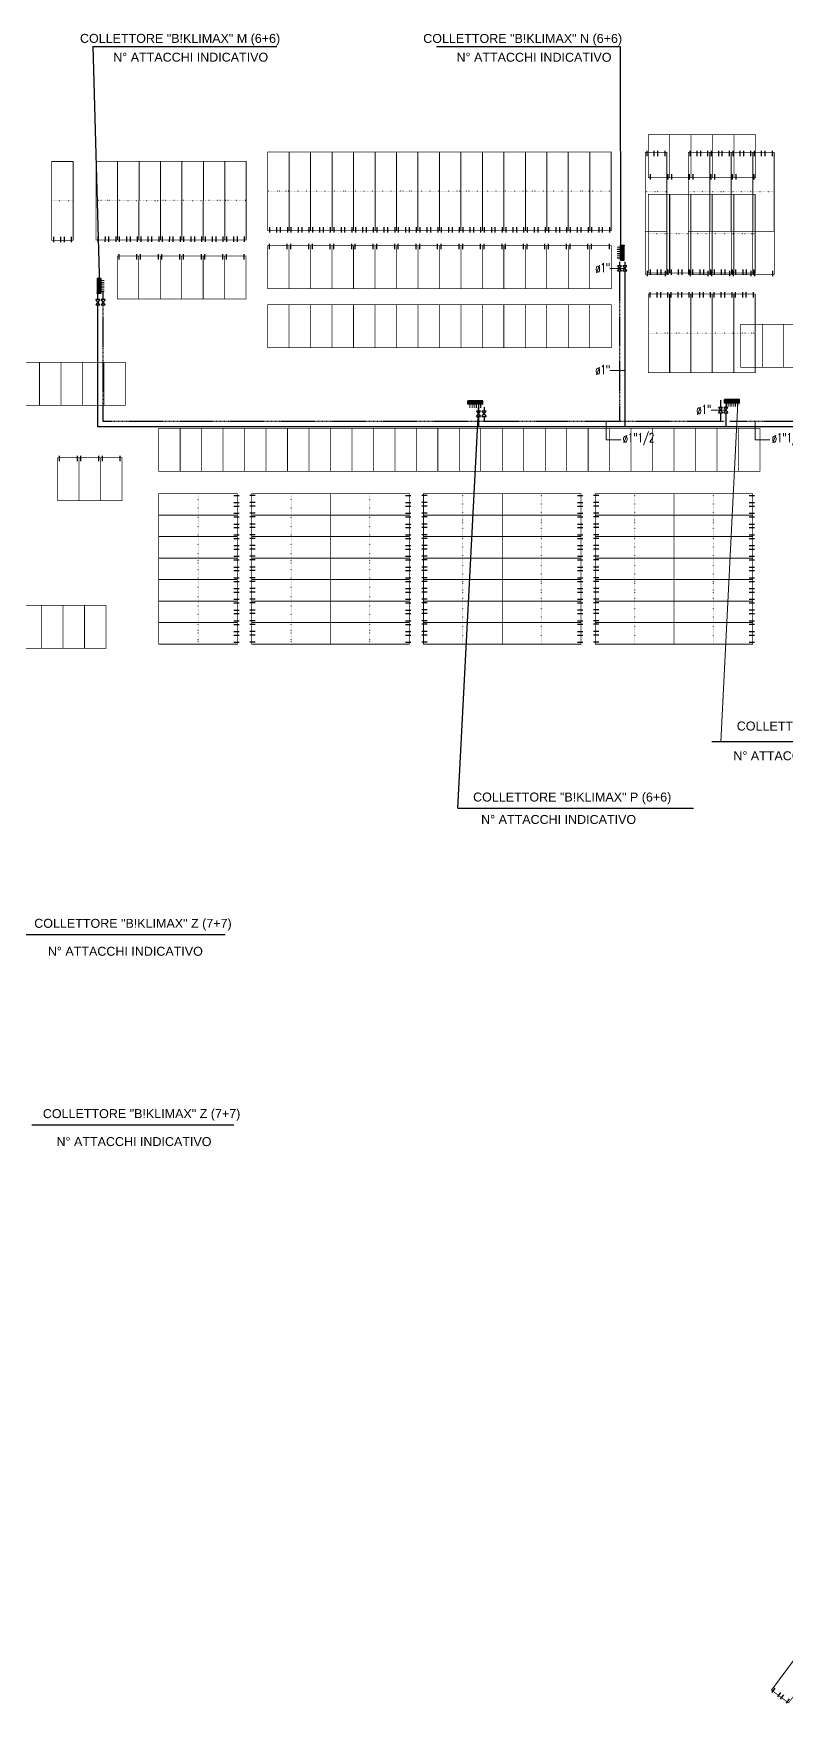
# Model space of a CAD drawing. Header units: millimetres. Extents: x 24747 to 137666, y -34589 to 43444.
# Drawn here: x 112854 to 114956, y -9196 to -4531 of the extents above; entities that cross this region are included whole.
import ezdxf

# ---------------------------------------------------------------- set-up
doc = ezdxf.new("R2010")
doc.units = ezdxf.units.MM
doc.header["$LTSCALE"] = 10
doc.linetypes.add('ACAD_ISO07W100', pattern=[3, 0, -3])
doc.linetypes.add('HIDDEN', pattern=[0.375, 0.25, -0.125])
for name, color, linetype in [('Collettori Maxi', 7, 'Continuous'), ('Idranti', 8, 'Continuous'), ('Pannelli', 7, 'Continuous'), ('TUBAZIONI', 6, 'Continuous')]:
    doc.layers.add(name, color=color, linetype=linetype)
doc.styles.add('ARIAL', font='arial.ttf')
doc.styles.add('ROMANS', font='romans')

# ---------------------------------------------------------------- blocks, each defined once
blk = doc.blocks.new('1200')
at = {"layer": 'Pannelli', "color": 4}
for p, q in [((0.05, 1.1), (0.05, 1.25)), ((0.55, 1.1), (0.55, 1.25))]:
    blk.add_line(p, q, dxfattribs=at)
at = {"layer": 'Pannelli', "linetype": 'ACAD_ISO07W100', "ltscale": 0.07}
blk.add_line((0.6, 0.6), (0, 0.6), dxfattribs=at)
at = {"layer": 'Pannelli', "color": 4, "const_width": 0.02}
blk.add_lwpolyline([(0, 1.2), (0, 0), (0.6, 0), (0.6, 1.2), (0, 1.2)], dxfattribs=at)
blk = doc.blocks.new('dddd')
at = {"layer": 'Pannelli', "color": 4, "lineweight": 0}
blk.add_line((-174.9, 50.4, 0), (45.1, 50.4, 0), dxfattribs=at)
at = {"layer": 'Pannelli', "color": 4, "linetype": 'ACAD_ISO07W100', "ltscale": 0.07}
blk.add_line((-64.9, 50.4, 0), (-64.9, -9.6, 0), dxfattribs=at)
at = {"layer": 'Pannelli', "color": 4}
for p, q in [((-164.9, 45.4, 0), (-179.9, 45.4, 0)), ((-164.9, 25.4, 0), (-179.9, 25.4, 0)), ((-164.9, 15.4, 0), (-179.9, 15.4, 0)), ((-164.9, -4.6, 0), (-179.9, -4.6, 0))]:
    blk.add_line(p, q, dxfattribs=at)
at = {"layer": 'Pannelli', "color": 4, "const_width": 2, "elevation": 0}
blk.add_lwpolyline([(-174.9, -9.6), (45.1, -9.6), (45.1, 50.4), (-174.9, 50.4), (-174.9, -9.6)], dxfattribs=at)
blk = doc.blocks.new('Coll Maxi 6+6')
at = {"layer": 'Collettori Maxi'}
for color, points in [(5, [(0.42, 0), (0.42, -0.1), (0, -0.1)]), (1, [(0, 0), (0, -0.1), (0.42, 0)])]:
    blk.add_hatch(color=color, dxfattribs=at).paths.add_polyline_path(points)
for points in [[(0, 0), (0, -0.1), (0.42, 0), (0, 0)], [(0.42, 0), (0.42, -0.1), (0, -0.1), (0.42, 0)]]:
    blk.add_lwpolyline(points, dxfattribs=at)

msp = doc.modelspace()

# ---------------------------------------------------------------- linework, layer by layer
at = {"layer": 'Collettori Maxi'}
for p, q in [((113039.20274, -5237.11436, 0), (113021.01715, -4566.38537, 0)), ((113021.03318, -4566.97646, 0), (113534.03862, -4566.97646, 0)), ((113980.20798, -4567.16346, 0), (114493.21342, -4567.16346, 0)), ((114493.21342, -4567.16346, 0), (114494.13087, -5151.6215, 0)), ((114040.13871, -6693.37073, 0), (114098.74595, -5566.24482, 0)), ((115407.01194, -6508.46236, 0), (114749.31856, -6508.46236, 0)), ((114697.8321, -6694.11732, 0), (114040.13871, -6694.11732, 0)), ((113390.07047, -7046.95856, 0), (112825.60106, -7046.95856, 0)), ((113414.17538, -7578.21121, 0), (112849.70597, -7578.21121, 0))]:
    msp.add_line(p, q, dxfattribs=at)
at = {"layer": 'Collettori Maxi', "color": 6, "const_width": 3.2002, "elevation": 0}
for points in [[(114494.13087, -5127.61998), (114484.13024, -5127.61998)], [(114494.13087, -5133.62036), (114484.13024, -5133.62036)], [(114494.13087, -5139.62074), (114484.13024, -5139.62074)], [(114494.13087, -5145.62112), (114484.13024, -5145.62112)], [(114494.13087, -5151.6215), (114484.13024, -5151.6215)], [(114494.13087, -5157.62188), (114484.13024, -5157.62188)], [(113042.10806, -5220.67912), (113052.10869, -5220.67912)], [(113042.10806, -5226.6795), (113052.10869, -5226.6795)], [(113042.10806, -5232.67988), (113052.10869, -5232.67988)], [(113042.10806, -5238.68026), (113052.10869, -5238.68026)], [(113042.10806, -5244.68064), (113052.10869, -5244.68064)], [(113042.10806, -5250.68102), (113052.10869, -5250.68102)], [(114073.52195, -5566.24482), (114073.52195, -5576.24545)], [(114079.52233, -5566.24482), (114079.52233, -5576.24545)], [(114085.52271, -5566.24482), (114085.52271, -5576.24545)], [(114091.52309, -5566.24482), (114091.52309, -5576.24545)], [(114097.52347, -5566.24482), (114097.52347, -5576.24545)], [(114103.52385, -5566.24482), (114103.52385, -5576.24545)], [(114791.02165, -5563.0434), (114791.02165, -5573.04404)], [(114797.02203, -5563.0434), (114797.02203, -5573.04404)], [(114803.02241, -5563.0434), (114803.02241, -5573.04404)], [(114809.02278, -5563.0434), (114809.02278, -5573.04404)], [(114815.02316, -5563.0434), (114815.02316, -5573.04404)], [(114821.02354, -5563.0434), (114821.02354, -5573.04404)]]:
    msp.add_lwpolyline(points, dxfattribs=at)
at = {"layer": 'Idranti', "lineweight": 0}
msp.add_line((114774.54256, -6508.46236, 0), (114822.24603, -5563.0434, 0), dxfattribs=at)
at = {"layer": 'Pannelli', "color": 2, "const_width": 2, "elevation": 0}
for points in [[(113508.27798, -5287.79231), (113508.27798, -5407.79231), (113568.27798, -5407.79231), (113568.27798, -5287.79231)], [(113568.27798, -5287.79231), (113568.27798, -5407.79231), (113628.27798, -5407.79231), (113628.27798, -5287.79231)], [(113628.27798, -5287.79231), (113628.27798, -5407.79231), (113688.27798, -5407.79231), (113688.27798, -5287.79231)], [(113688.27798, -5287.79231), (113688.27798, -5407.79231), (113748.27798, -5407.79231), (113748.27798, -5287.79231)], [(113748.27798, -5287.79231), (113748.27798, -5407.79231), (113808.27798, -5407.79231), (113808.27798, -5287.79231)], [(113808.27798, -5287.79231), (113808.27798, -5407.79231), (113868.27798, -5407.79231), (113868.27798, -5287.79231)], [(113868.27798, -5287.79231), (113868.27798, -5407.79231), (113928.27798, -5407.79231), (113928.27798, -5287.79231)], [(113928.27798, -5287.79231), (113928.27798, -5407.79231), (113988.27798, -5407.79231), (113988.27798, -5287.79231)], [(113988.27798, -5287.79231), (113988.27798, -5407.79231), (114048.27798, -5407.79231), (114048.27798, -5287.79231)], [(114048.27798, -5287.79231), (114048.27798, -5407.79231), (114108.27798, -5407.79231), (114108.27798, -5287.79231)], [(114108.27798, -5287.79231), (114108.27798, -5407.79231), (114168.27798, -5407.79231), (114168.27798, -5287.79231)], [(114168.27798, -5287.79231), (114168.27798, -5407.79231), (114228.27798, -5407.79231), (114228.27798, -5287.79231)], [(114228.27798, -5287.79231), (114228.27798, -5407.79231), (114288.27798, -5407.79231), (114288.27798, -5287.79231)], [(114288.27798, -5287.79231), (114288.27798, -5407.79231), (114348.27798, -5407.79231), (114348.27798, -5287.79231)], [(114348.27798, -5287.79231), (114348.27798, -5407.79231), (114408.27798, -5407.79231), (114408.27798, -5287.79231)], [(114408.27798, -5287.79231), (114408.27798, -5407.79231), (114468.27798, -5407.79231), (114468.27798, -5287.79231)], [(114830.14439, -5342.92072), (114830.14439, -5462.92072), (114890.14439, -5462.92072), (114890.14439, -5342.92072)], [(114890.14439, -5342.92072), (114890.14439, -5462.92072), (114950.14439, -5462.92072), (114950.14439, -5342.92072)], [(114950.14439, -5342.92072), (114950.14439, -5462.92072), (115010.14439, -5462.92072), (115010.14439, -5342.92072)], [(112810.91069, -5448.91463), (112810.91069, -5568.91463), (112870.91069, -5568.91463), (112870.91069, -5448.91463)], [(112870.91069, -5448.91463), (112870.91069, -5568.91463), (112930.91069, -5568.91463), (112930.91069, -5448.91463)], [(112930.91069, -5448.91463), (112930.91069, -5568.91463), (112990.91069, -5568.91463), (112990.91069, -5448.91463)], [(112990.91069, -5448.91463), (112990.91069, -5568.91463), (113050.91069, -5568.91463), (113050.91069, -5448.91463)], [(113050.91069, -5448.91463), (113050.91069, -5568.91463), (113110.91069, -5568.91463), (113110.91069, -5448.91463)], [(113203.85478, -5633.42772), (113203.85478, -5753.42772), (113263.85478, -5753.42772), (113263.85478, -5633.42772)], [(113263.85478, -5633.42772), (113263.85478, -5753.42772), (113323.85478, -5753.42772), (113323.85478, -5633.42772)], [(113323.85478, -5633.42772), (113323.85478, -5753.42772), (113383.85478, -5753.42772), (113383.85478, -5633.42772)], [(113383.85478, -5633.42772), (113383.85478, -5753.42772), (113443.85478, -5753.42772), (113443.85478, -5633.42772)], [(113443.85478, -5633.42772), (113443.85478, -5753.42772), (113503.85478, -5753.42772), (113503.85478, -5633.42772)], [(113503.85478, -5633.42772), (113503.85478, -5753.42772), (113563.85478, -5753.42772), (113563.85478, -5633.42772)], [(113563.85478, -5633.42772), (113563.85478, -5753.42772), (113623.85478, -5753.42772), (113623.85478, -5633.42772)], [(113623.85478, -5633.42772), (113623.85478, -5753.42772), (113683.85478, -5753.42772), (113683.85478, -5633.42772)], [(113683.85478, -5633.42772), (113683.85478, -5753.42772), (113743.85478, -5753.42772), (113743.85478, -5633.42772)], [(113743.85478, -5633.42772), (113743.85478, -5753.42772), (113803.85478, -5753.42772), (113803.85478, -5633.42772)], [(113803.85478, -5633.42772), (113803.85478, -5753.42772), (113863.85478, -5753.42772), (113863.85478, -5633.42772)], [(113863.85478, -5633.42772), (113863.85478, -5753.42772), (113923.85478, -5753.42772), (113923.85478, -5633.42772)], [(113923.85478, -5633.42772), (113923.85478, -5753.42772), (113983.85478, -5753.42772), (113983.85478, -5633.42772)], [(113983.85478, -5633.42772), (113983.85478, -5753.42772), (114043.85478, -5753.42772), (114043.85478, -5633.42772)], [(114043.85478, -5633.42772), (114043.85478, -5753.42772), (114103.85478, -5753.42772), (114103.85478, -5633.42772)], [(114103.85478, -5633.42772), (114103.85478, -5753.42772), (114163.85478, -5753.42772), (114163.85478, -5633.42772)], [(114163.85478, -5633.42772), (114163.85478, -5753.42772), (114223.85478, -5753.42772), (114223.85478, -5633.42772)], [(114223.85478, -5633.42772), (114223.85478, -5753.42772), (114283.85478, -5753.42772), (114283.85478, -5633.42772)], [(114283.85478, -5633.42772), (114283.85478, -5753.42772), (114343.85478, -5753.42772), (114343.85478, -5633.42772)], [(114343.85478, -5633.42772), (114343.85478, -5753.42772), (114403.85478, -5753.42772), (114403.85478, -5633.42772)], [(114403.85478, -5633.42772), (114403.85478, -5753.42772), (114463.85478, -5753.42772), (114463.85478, -5633.42772)], [(114463.85478, -5633.42772), (114463.85478, -5753.42772), (114523.85478, -5753.42772), (114523.85478, -5633.42772)], [(114523.85478, -5633.42772), (114523.85478, -5753.42772), (114583.85478, -5753.42772), (114583.85478, -5633.42772)], [(114583.85478, -5633.42772), (114583.85478, -5753.42772), (114643.85478, -5753.42772), (114643.85478, -5633.42772)], [(114643.85478, -5633.42772), (114643.85478, -5753.42772), (114703.85478, -5753.42772), (114703.85478, -5633.42772)], [(114703.85478, -5633.42772), (114703.85478, -5753.42772), (114763.85478, -5753.42772), (114763.85478, -5633.42772)], [(114763.85478, -5633.42772), (114763.85478, -5753.42772), (114823.85478, -5753.42772), (114823.85478, -5633.42772)], [(114823.85478, -5633.42772), (114823.85478, -5753.42772), (114883.85478, -5753.42772), (114883.85478, -5633.42772)], [(112816.60735, -6127.61664), (112816.60735, -6247.61664), (112876.60735, -6247.61664), (112876.60735, -6127.61664)], [(112876.60735, -6127.61664), (112876.60735, -6247.61664), (112936.60735, -6247.61664), (112936.60735, -6127.61664)], [(112936.60735, -6127.61664), (112936.60735, -6247.61664), (112996.60735, -6247.61664), (112996.60735, -6127.61664)], [(112996.60735, -6127.61664), (112996.60735, -6247.61664), (113056.60735, -6247.61664), (113056.60735, -6127.61664)]]:
    msp.add_lwpolyline(points, close=True, dxfattribs=at)
at = {"layer": 'TUBAZIONI', "color": 1, "lineweight": 0}
for p, q in [((114464.78214, -5186.90518, 0), (114506.05994, -5186.90518, 0)), ((114464.78214, -5471.65173, 0), (114506.05994, -5471.65173, 0)), ((114747.37765, -5582.59272, 0), (114788.65546, -5582.59272, 0)), ((114453.85789, -5665.6406, 0), (114453.85789, -5614.08047, 0)), ((114870.20619, -5665.6406, 0), (114870.20619, -5614.08047, 0)), ((114453.85789, -5665.6406, 0), (114495.1357, -5665.6406, 0)), ((114870.20619, -5665.6406, 0), (114911.48399, -5665.6406, 0))]:
    msp.add_line(p, q, dxfattribs=at)
at = {"layer": 'TUBAZIONI', "color": 7}
for p, q in [((114485.43494, -5194.40518, 0), (114496.68494, -5179.40518, 0)), ((114485.43494, -5179.40518, 0), (114496.68494, -5194.40518, 0)), ((114500.43494, -5194.40518, 0), (114511.68494, -5179.40518, 0)), ((114500.43494, -5179.40518, 0), (114511.68494, -5194.40518, 0)), ((113039.34951, -5273.66144, 0), (113028.09951, -5288.66144, 0)), ((113039.34951, -5288.66144, 0), (113028.09951, -5273.66144, 0)), ((113054.34951, -5273.66144, 0), (113043.09951, -5288.66144, 0)), ((113054.34951, -5288.66144, 0), (113043.09951, -5273.66144, 0)), ((114092.25047, -5600.14699, 0), (114103.50047, -5585.14699, 0)), ((114092.25047, -5585.14699, 0), (114103.50047, -5600.14699, 0)), ((114107.25047, -5600.14699, 0), (114118.50047, -5585.14699, 0)), ((114107.25047, -5585.14699, 0), (114118.50047, -5600.14699, 0)), ((114768.03046, -5590.09272, 0), (114779.28046, -5575.09272, 0)), ((114768.03046, -5575.09272, 0), (114779.28046, -5590.09272, 0)), ((114783.03046, -5590.09272, 0), (114794.28046, -5575.09272, 0)), ((114783.03046, -5575.09272, 0), (114794.28046, -5590.09272, 0))]:
    msp.add_line(p, q, dxfattribs=at)
at = {"layer": 'TUBAZIONI', "linetype": 'HIDDEN'}
for p, q in [((114491.05994, -5194.40518, 0), (114491.05994, -5614.08046, 0)), ((113048.72451, -5614.08047, 0), (113048.72451, -5288.66144, 0)), ((114773.65546, -5590.09272, 0), (114773.65546, -5614.08047, 0)), ((114784.08606, -5614.08047, 0), (113048.72451, -5614.08047, 0)), ((115496.1118, -5614.08047, 0), (114799.48526, -5614.08047, 0))]:
    msp.add_line(p, q, dxfattribs=at)
at = {"layer": 'TUBAZIONI'}
for p, q in [((114506.05994, -5194.40518, 0), (114506.05994, -5629.08046, 0)), ((113033.72451, -5629.08047, 0), (113033.72451, -5288.66144, 0)), ((114788.65546, -5590.09272, 0), (114788.65546, -5629.08047, 0)), ((115481.1118, -5629.08047, 0), (113033.72451, -5629.08047, 0))]:
    msp.add_line(p, q, dxfattribs=at)
at = {"layer": 'TUBAZIONI', "elevation": 0}
for points in [[(114491.05994, -5168.4669), (114491.05994, -5179.40518)], [(114506.05994, -5168.4669), (114506.05994, -5179.40518)], [(113033.72451, -5273.66144), (113033.72451, -5251.85839)], [(114097.87547, -5574.20871), (114097.87547, -5585.14699)], [(114112.87547, -5574.20871), (114112.87547, -5585.14699)], [(114773.65546, -5555.12915), (114773.65546, -5575.09272)], [(114097.87547, -5600.14699), (114097.87547, -5629.08047)], [(114112.87547, -5600.14699), (114112.87547, -5614.08047)]]:
    msp.add_lwpolyline(points, dxfattribs=at)
at = {"layer": 'TUBAZIONI', "color": 7, "elevation": 0}
for points in [[(114496.68494, -5179.40518), (114485.43494, -5179.40518)], [(114496.68494, -5194.40518), (114485.43494, -5194.40518)], [(114511.68494, -5179.40518), (114500.43494, -5179.40518)], [(114511.68494, -5194.40518), (114500.43494, -5194.40518)], [(113039.34951, -5273.66144), (113028.09951, -5273.66144)], [(113028.09951, -5288.66144), (113039.34951, -5288.66144)], [(113054.34951, -5273.66144), (113043.09951, -5273.66144)], [(113043.09951, -5288.66144), (113054.34951, -5288.66144)], [(114103.50047, -5585.14699), (114092.25047, -5585.14699)], [(114118.50047, -5585.14699), (114107.25047, -5585.14699)], [(114779.28046, -5575.09272), (114768.03046, -5575.09272)], [(114768.03046, -5590.09272), (114779.28046, -5590.09272)], [(114794.28046, -5575.09272), (114783.03046, -5575.09272)], [(114783.03046, -5590.09272), (114794.28046, -5590.09272)], [(114092.25047, -5600.14699), (114103.50047, -5600.14699)], [(114107.25047, -5600.14699), (114118.50047, -5600.14699)]]:
    msp.add_lwpolyline(points, dxfattribs=at)
at = {"layer": 'TUBAZIONI', "linetype": 'HIDDEN', "elevation": 0}
for points in [[(113048.72451, -5273.66144), (113048.72451, -5251.943)], [(114788.65546, -5555.12915), (114788.65546, -5575.09272)]]:
    msp.add_lwpolyline(points, dxfattribs=at)

# ---------------------------------------------------------------- block references
at = {"layer": 'Collettori Maxi', "xscale": -100.0063257411093, "yscale": 100.0063257411093, "zscale": 100.0063257411093}
for p, rotation in [((114494.13087, -5121.6196, 0), 90), ((113042.10806, -5256.6814, 0), 270), ((114067.52157, -5566.24482, 0), 180), ((114785.02127, -5563.0434, 0), 180)]:
    msp.add_blockref('Coll Maxi 6+6', p, dxfattribs=dict(at, rotation=rotation))
at = {"layer": 'Pannelli', "yscale": 100.0063257411093, "zscale": 100.0063257411093}
for p, xscale, rotation in [((114631.81688, -4813.54682, 0), 100.0063257411093, 180.0004457104446), ((114691.51963, -4813.48726, 0), 100.0063257411093, 180.0004457104446), ((114751.52343, -4813.48726, 0), 100.0063257411093, 180.0004457104446), ((114811.52722, -4813.48679, 0), 100.0063257411093, 180.0004457104445), ((114871.53102, -4813.48675, 0), 100.0063257411093, 180.0004457104445), ((114623.66313, -5083.17131, 0), 100.0063257411093, 180.0005165738318), ((114743.67072, -5083.17124, 0), 100.0063257411093, 180.0005165738318), ((114803.67452, -5083.17503, 0), 100.0063257411093, 180.0005165738318), ((114863.67831, -5083.17499, 0), 100.0063257411093, 180.0005165738318), ((114923.68211, -5083.17496, 0), 100.0063257411093, 180.0005165738318), ((113568.24041, -5243.09443, 0), -100.0063257411093, 359.9994834261681), ((113628.24041, -5243.0872, 0), -100.0063257411093, 359.9994834261681), ((113688.2442, -5243.09171, 0), -100.0063257411093, 359.9994834261681), ((113748.2404, -5243.07273, 0), -100.0063257411093, 359.9994834261681), ((113808.2442, -5243.07725, 0), -100.0063257411093, 359.9994834261681), ((113868.2404, -5243.05827, 0), -100.0063257411093, 359.9994834261681), ((113928.24419, -5243.06278, 0), -100.0063257411093, 359.9994834261681), ((113988.24799, -5243.05817, 0), -100.0063257411093, 359.9994834261681), ((114048.25178, -5243.05821, 0), -100.0063257411093, 359.9994834261681), ((114108.25558, -5243.05824, 0), -100.0063257411093, 359.9994834261681), ((114168.25941, -5243.05825, 0), -100.0063257411093, 359.9994834261681), ((114228.2632, -5243.05827, 0), -100.0063257411093, 359.9994834261681), ((114288.267, -5243.05826, 0), -100.0063257411093, 359.9994834261681), ((114348.27079, -5243.06277, 0), -100.0063257411093, 359.9994834261681), ((114408.27459, -5243.05816, 0), -100.0063257411093, 359.9994834261681), ((114468.27838, -5243.0582, 0), -100.0063257411093, 359.9994834261681), ((113148.13698, -5272.20613, 0), -100.0063257411093, 359.9994834261681), ((113208.14078, -5272.20667, 0), -100.0063257411093, 359.9994834261681), ((113268.14457, -5272.21118, 0), -100.0063257411093, 359.9994834261681), ((113328.14837, -5272.20657, 0), -100.0063257411093, 359.9994834261681), ((113388.15216, -5272.2066, 0), -100.0063257411093, 359.9994834261681), ((113448.15596, -5272.20715, 0), -100.0063257411093, 359.9994834261681), ((112981.64695, -5835.09899, 0), -100.0063257411093, 359.9995542895554), ((113041.65075, -5835.09894, 0), -100.0063257411093, 359.9995542895554), ((113101.65454, -5835.09885, 0), -100.0063257411093, 359.9995542895554)]:
    msp.add_blockref('1200', p, dxfattribs=dict(at, xscale=xscale, rotation=rotation))
at = {"layer": 'Pannelli', "lineweight": 0, "xscale": -1}
for p, rotation in [((112914.36229, -4933.49536, 0), 269.9347887577831), ((113038.69256, -4932.76516, 0), 269.9347887577831), ((113098.69251, -4932.84828, 0), 269.9347887577831), ((113158.69245, -4932.9314, 0), 269.9347887577831), ((113218.43554, -4932.76517, 0), 269.9347887577831), ((113278.43548, -4932.84829, 0), 269.9347887577831), ((113338.17857, -4932.68206, 0), 269.9347887577831), ((113397.92139, -4932.75006, 0), 269.9347887577831), ((113518.01318, -4906.7567, 0), 270.006906524251), ((113578.01318, -4906.74946, 0), 270.006906524251), ((113638.01317, -4906.74223, 0), 270.006906524251), ((113698.01317, -4906.735, 0), 270.006906524251), ((113758.01317, -4906.72777, 0), 270.006906524251), ((113818.01317, -4906.72053, 0), 270.006906524251), ((113878.01317, -4906.7133, 0), 270.006906524251), ((113938.01316, -4906.67641, 0), 270.006906524251), ((113998.01316, -4906.68401, 0), 270.006906524251), ((114058.01316, -4906.6916, 0), 270.006906524251), ((114118.01316, -4906.68437, 0), 270.006906524251), ((114178.01316, -4906.69197, 0), 270.006906524251), ((114238.01316, -4906.69957, 0), 270.006906524251), ((114298.01315, -4906.69233, 0), 270.006906524251), ((114358.01315, -4906.69993, 0), 270.006906524251), ((114418.01315, -4906.6927, 0), 270.006906524251), ((114581.38215, -5025.0385, 0), 270), ((114640.37385, -5025.03857, 0), 270), ((114700.37765, -5025.03478, 0), 270), ((114760.38144, -5025.03482, 0), 270), ((114820.38524, -5025.03478, 0), 270), ((113638.76623, -5825.12919, 0), 180), ((114118.7662, -5825.01055, 0), 180), ((114598.7662, -5825.01055, 0), 180), ((113638.7669, -5885.13299, 0), 180), ((114118.76687, -5885.01435, 0), 180), ((114598.76687, -5885.01435, 0), 180), ((113638.76916, -5945.13678, 0), 180), ((114118.76913, -5945.01814, 0), 180), ((114598.76913, -5945.01814, 0), 180), ((113638.75433, -6005.13678, 0), 180), ((114118.7543, -6005.01814, 0), 180), ((114598.7543, -6005.01814, 0), 180), ((113638.755, -6065.14058, 0), 180), ((114118.75497, -6065.02194, 0), 180), ((114598.75497, -6065.02194, 0), 180), ((113638.75726, -6125.14437, 0), 180), ((114118.75723, -6125.02573, 0), 180), ((114598.75723, -6125.02573, 0), 180), ((113638.74243, -6185.14437, 0), 180), ((114118.7424, -6185.02573, 0), 180), ((114598.7424, -6185.02573, 0), 180)]:
    msp.add_blockref('dddd', p, dxfattribs=dict(at, rotation=rotation))
at = {"layer": 'Pannelli', "lineweight": 0}
for p, rotation in [((114573.23031, -5038.09044, 0), 270), ((114693.2379, -5038.09037, 0), 270), ((114753.2417, -5038.09416, 0), 270), ((114813.24549, -5038.09413, 0), 270), ((114873.24929, -5038.09409, 0), 270), ((114581.38215, -5432.87986, 0), 270), ((114640.37385, -5432.87979, 0), 270), ((114700.37765, -5432.88358, 0), 270), ((114760.38144, -5432.88354, 0), 270), ((114820.38524, -5432.88351, 0), 270), ((113248.94334, -5825.12919, 0), 180), ((113728.94334, -5825.12919, 0), 180), ((114208.94331, -5825.01055, 0), 180), ((114688.94331, -5825.01055, 0), 180), ((113248.94267, -5885.13299, 0), 180), ((113728.94267, -5885.13299, 0), 180), ((114208.94264, -5885.01435, 0), 180), ((114688.94264, -5885.01435, 0), 180), ((113248.94041, -5945.13678, 0), 180), ((113728.94041, -5945.13678, 0), 180), ((114208.94038, -5945.01814, 0), 180), ((114688.94038, -5945.01814, 0), 180), ((113248.95524, -6005.13678, 0), 180), ((113728.95524, -6005.13678, 0), 180), ((114208.95521, -6005.01814, 0), 180), ((114688.95521, -6005.01814, 0), 180), ((113248.95457, -6065.14058, 0), 180), ((113728.95457, -6065.14058, 0), 180), ((114208.95454, -6065.02194, 0), 180), ((114688.95454, -6065.02194, 0), 180), ((113248.95231, -6125.14437, 0), 180), ((113728.95231, -6125.14437, 0), 180), ((114208.95228, -6125.02573, 0), 180), ((114688.95228, -6125.02573, 0), 180), ((113248.96714, -6185.14437, 0), 180), ((113728.96714, -6185.14437, 0), 180), ((114208.96711, -6185.02573, 0), 180), ((114688.96711, -6185.02573, 0), 180), ((115060.70815, -9045.5231, 0), 53.25843462379122)]:
    msp.add_blockref('dddd', p, dxfattribs=dict(at, rotation=rotation))

# ---------------------------------------------------------------- texts
at = {"layer": 'Collettori Maxi', "style": 'ARIAL'}
for s, p in [('COLLETTORE "B!KLIMAX" M (6+6)', (112983.94213, -4557.22607, 0)), ('COLLETTORE "B!KLIMAX" N (6+6)', (113943.11692, -4557.41307, 0)), ('N° ATTACCHI INDICATIVO', (113076.86931, -4609.77072, 0)), ('N° ATTACCHI INDICATIVO', (114036.0441, -4609.95771, 0)), ('COLLETTORE "B!KLIMAX" Q (6+6)', (114819.15129, -6476.84359, 0)), ('N° ATTACCHI INDICATIVO', (114809.49471, -6559.85256, 0)), ('COLLETTORE "B!KLIMAX" P (6+6)', (114082.48233, -6675.09811, 0)), ('N° ATTACCHI INDICATIVO', (114104.85084, -6737.66165, 0)), ('COLLETTORE "B!KLIMAX" Z (7+7)', (112856.17034, -7027.62768, 0)), ('N° ATTACCHI INDICATIVO', (112894.29228, -7105.67732, 0)), ('COLLETTORE "B!KLIMAX" Z (7+7)', (112880.27524, -7558.88033, 0)), ('N° ATTACCHI INDICATIVO', (112918.39718, -7636.92997, 0))]:
    msp.add_text(s, height=25.0015814, dxfattribs=at).set_placement(p)
at = {"layer": 'TUBAZIONI', "color": 3, "style": 'ROMANS', "width": 0.7}
for s, p in [('ø1"', (114423.90533, -5197.19522, 0)), ('ø1"', (114423.90533, -5481.94177, 0)), ('ø1"', (114706.50085, -5592.88275, 0)), ('ø1"1/2', (114500.81826, -5671.67832, 0)), ('ø1"1/2', (114917.16656, -5671.67832, 0))]:
    msp.add_text(s, height=25, dxfattribs=at).set_placement(p)

doc.saveas('drawing.dxf')
